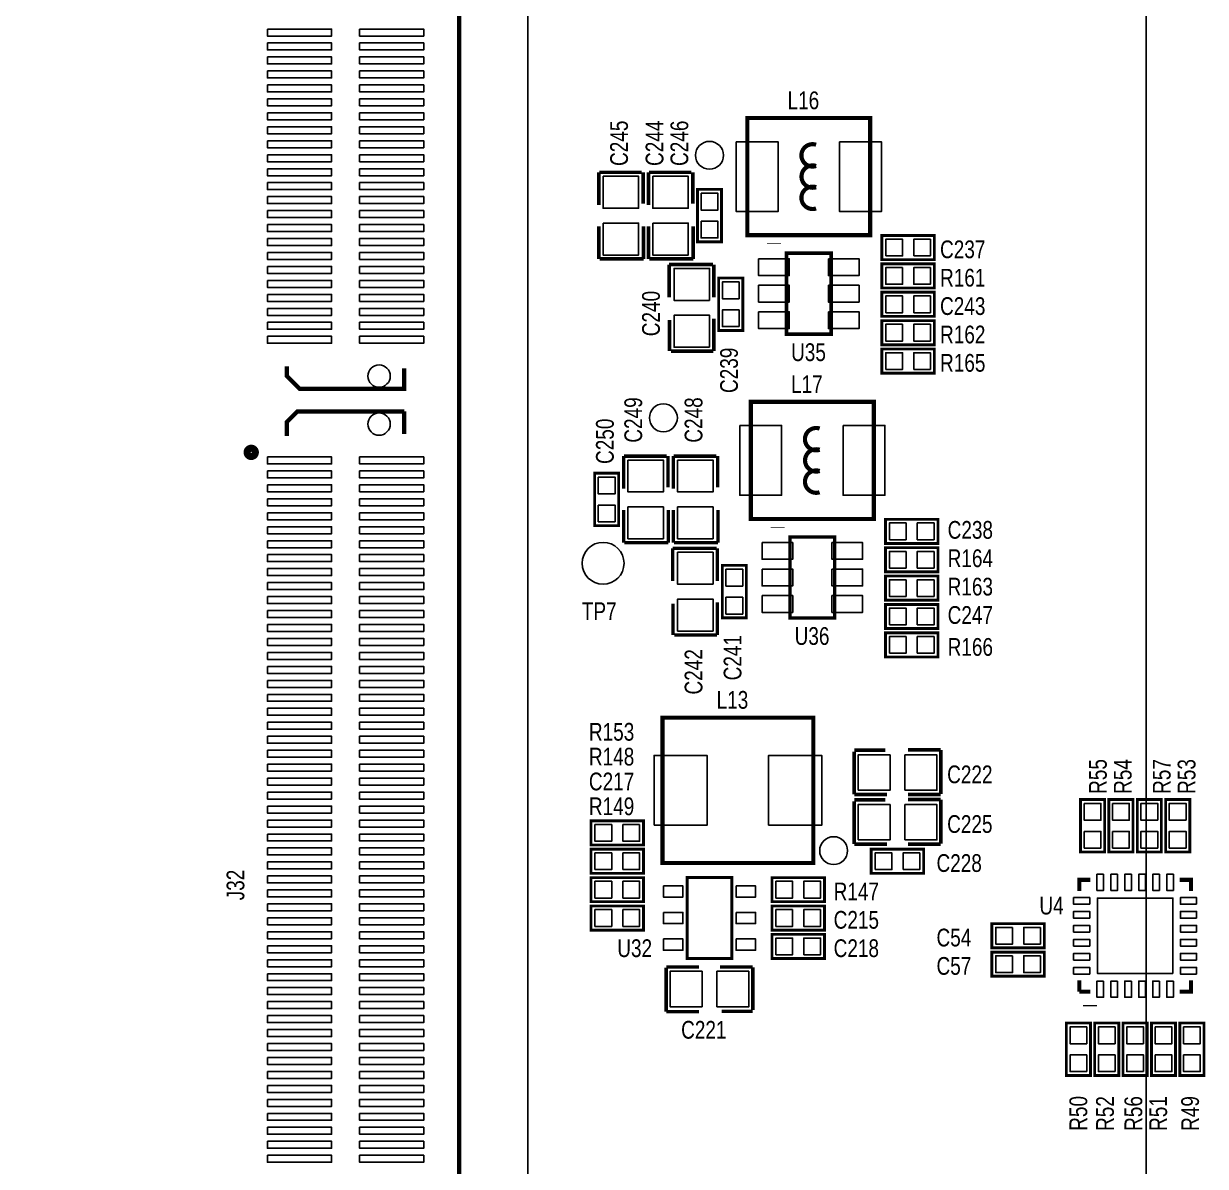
# Model space of a CAD drawing. Extents: x -92 to 135, y -31 to 116.
# Drawn here: x 61.23 to 103.54, y 9.39 to 50.3 of the extents above; entities that cross this region are included whole.
import ezdxf

# ---------------------------------------------------------------- set-up
doc = ezdxf.new("R2010")
doc.units = 0
for name, color, linetype in [('PG_SILKSCREEN_TOP', 5, 'CONTINUOUS'), ('PIN_TOP', 6, 'CONTINUOUS'), ('RD_SILKSCREEN_TOP', 7, 'CONTINUOUS')]:
    doc.layers.add(name, color=color, linetype=linetype)

msp = doc.modelspace()

# ---------------------------------------------------------------- linework, layer by layer
at = {"layer": 'PG_SILKSCREEN_TOP'}
for points, const_width in [([(-3.17754, -3.17754), (76.8223, -3.17754), (76.8223, 76.8223), (-3.17754, 76.8223)], 0.1524), ([(87.145368, 46.922944), (91.545156, 46.922944), (91.545156, 42.7228), (87.145368, 42.7228)], 0.150114), ([(86.221062, 44.365672), (86.221062, 42.486072), (85.357462, 42.486072), (85.357462, 44.365672)], 0.1016), ([(91.961462, 42.714672), (93.841062, 42.714672), (93.841062, 41.851072), (91.961462, 41.851072)], 0.1016), ([(90.145362, 42.081958), (90.145362, 39.181786), (88.545162, 39.181786), (88.545162, 42.081958)], 0.124968), ([(93.841062, 40.835072), (91.961462, 40.835072), (91.961462, 41.698672), (93.841062, 41.698672)], 0.1016), ([(86.119462, 39.311072), (86.119462, 41.190672), (86.983062, 41.190672), (86.983062, 39.311072)], 0.1016), ([(91.961462, 40.682672), (93.841062, 40.682672), (93.841062, 39.819072), (91.961462, 39.819072)], 0.1016), ([(93.841062, 38.803072), (91.961462, 38.803072), (91.961462, 39.666672), (93.841062, 39.666672)], 0.1016), ([(91.961462, 38.650672), (93.841062, 38.650672), (93.841062, 37.787072), (91.961462, 37.787072)], 0.1016), ([(87.272368, 36.762944), (91.672156, 36.762944), (91.672156, 32.5628), (87.272368, 32.5628)], 0.150114), ([(82.538062, 34.205672), (82.538062, 32.326072), (81.674462, 32.326072), (81.674462, 34.205672)], 0.1016), ([(92.088462, 32.554672), (93.968062, 32.554926), (93.968062, 31.691072), (92.088462, 31.691072)], 0.1016), ([(90.272362, 31.921958), (90.272362, 29.021786), (88.672162, 29.021786), (88.672162, 31.921958)], 0.124968), ([(93.968062, 30.675072), (92.088462, 30.675072), (92.088462, 31.538672), (93.968062, 31.538672)], 0.1016), ([(86.246462, 29.024072), (86.246462, 30.903672), (87.110062, 30.903672), (87.110062, 29.024072)], 0.1016), ([(93.968062, 29.659072), (92.088462, 29.659072), (92.088462, 30.522672), (93.968062, 30.522672)], 0.1016), ([(92.088462, 29.506672), (93.968062, 29.506672), (93.968062, 28.643072), (92.088462, 28.643072)], 0.1016), ([(92.088462, 28.490672), (93.968062, 28.490672), (93.968062, 27.627072), (92.088462, 27.627072)], 0.1016), ([(84.105242, 25.451816), (89.505282, 25.451816), (89.505282, 20.251928), (84.105242, 20.251928)], 0.150114), ([(99.937062, 22.521672), (99.937062, 20.642072), (99.073462, 20.642072), (99.073462, 22.521672)], 0.1016), ([(100.953062, 22.521672), (100.953062, 20.642072), (100.089462, 20.642072), (100.089462, 22.521672)], 0.1016), ([(101.105462, 20.642072), (101.105462, 22.521672), (101.969062, 22.521672), (101.969062, 20.642072)], 0.1016), ([(102.121462, 20.642072), (102.121462, 22.521672), (102.985062, 22.521672), (102.985062, 20.642072)], 0.1016), ([(83.427062, 20.896072), (81.547462, 20.896072), (81.547462, 21.759672), (83.427062, 21.759672)], 0.1016), ([(81.547462, 20.743926), (83.427062, 20.743926), (83.427062, 19.880072), (81.547462, 19.880326)], 0.1016), ([(91.580462, 20.743672), (93.460062, 20.743672), (93.460062, 19.880072), (91.580462, 19.880072)], 0.1016), ([(81.547462, 19.727672), (83.427062, 19.727672), (83.427062, 18.864072), (81.547462, 18.864072)], 0.1016), ([(86.589362, 19.729704), (86.589362, 16.829786), (84.989162, 16.829786), (84.989162, 19.729704)], 0.100076), ([(88.024208, 19.727672), (89.904062, 19.727672), (89.904062, 18.864072), (88.024462, 18.863818)], 0.1016), ([(81.547462, 18.711672), (83.427062, 18.711672), (83.427062, 17.848072), (81.547462, 17.848072)], 0.1016), ([(89.904062, 17.848072), (88.024462, 17.848072), (88.024462, 18.711672), (89.904062, 18.711672)], 0.1016), ([(97.778062, 17.213072), (95.898462, 17.213072), (95.898462, 18.076672), (97.778062, 18.076672)], 0.1016), ([(88.024462, 17.695672), (89.904062, 17.695672), (89.904062, 16.832072), (88.024462, 16.832072)], 0.1016), ([(97.778062, 16.197072), (95.898462, 16.197072), (95.898462, 17.060672), (97.778062, 17.060672)], 0.1016), ([(98.565462, 12.641072), (98.565462, 14.520672), (99.429062, 14.520672), (99.429062, 12.641072)], 0.1016), ([(99.581462, 12.641072), (99.581462, 14.520672), (100.445062, 14.520672), (100.445062, 12.641072)], 0.1016), ([(100.597462, 12.641072), (100.597462, 14.520672), (101.461062, 14.520672), (101.461062, 12.641072)], 0.1016), ([(102.477062, 14.520672), (102.477062, 12.641072), (101.613462, 12.641072), (101.613462, 14.520672)], 0.1016), ([(103.493062, 14.520672), (103.493062, 12.641072), (102.629462, 12.641072), (102.629462, 14.520672)], 0.1016)]:
    msp.add_lwpolyline(points, close=True, dxfattribs=dict(at, const_width=const_width))
for points in [[(101.429566, 71.526908), (101.429566, -5.948172), (94.203266, -5.948172)], [(86.50478, -5.948172), (79.27975, -5.948172), (79.27975, 71.326756)]]:
    msp.add_lwpolyline(points, dxfattribs=at)
at = {"layer": 'PG_SILKSCREEN_TOP', "const_width": 0.150114}
for points in [[(89.605358, 45.962824, 1.382264), (89.605358, 45.202856)], [(89.605358, 45.202856, 1.373689), (89.605358, 44.442888)], [(89.605358, 44.442888, 1.382264), (89.605358, 43.68292)], [(89.732358, 35.802824, 1.382264), (89.732358, 35.042856)], [(89.732358, 35.042856, 1.373689), (89.732358, 34.282888)], [(89.732358, 34.282888, 1.382264), (89.732358, 33.52292)]]:
    msp.add_lwpolyline(points, format="xyb", dxfattribs=at)
at = {"layer": 'PG_SILKSCREEN_TOP'}
for points, const_width in [([(81.826862, 44.975272), (81.826862, 43.806872)], 0.127), ([(83.363562, 44.975272), (81.839562, 44.975272)], 0.127), ([(83.414362, 43.857672), (83.414362, 44.975272)], 0.127), ([(83.604862, 44.975272), (83.604862, 43.806872)], 0.127), ([(85.141562, 44.975272), (83.617562, 44.975272)], 0.127), ([(85.192362, 43.857672), (85.192362, 44.975272)], 0.127), ([(81.826862, 41.876472), (81.826862, 43.044872)], 0.127), ([(83.427062, 43.044872), (83.427062, 41.876472)], 0.127), ([(83.604862, 41.876472), (83.604862, 43.044872)], 0.127), ([(85.205062, 43.044872), (85.205062, 41.876472)], 0.127), ([(88.100662, 42.435272), (88.100662, 42.409872)], 0.500126), ([(83.427062, 41.876472), (81.852262, 41.876472)], 0.127), ([(85.205062, 41.876472), (83.630262, 41.876472)], 0.127), ([(84.341462, 41.673272), (85.916262, 41.673272)], 0.127), ([(84.341462, 40.504872), (84.341462, 41.673272)], 0.127), ([(85.941662, 41.673272), (85.941662, 40.504872)], 0.127), ([(85.941662, 38.574472), (85.941662, 39.742872)], 0.127), ([(84.354416, 39.692072), (84.354162, 38.574472)], 0.127), ([(84.404962, 38.574472), (85.928962, 38.574472)], 0.127), ([(74.858372, 37.95776), (74.858372, 37.227256), (71.1073, 37.227256), (70.658228, 37.676328), (70.658228, 38.03396)], 0.1524), ([(74.858118, 36.417504), (71.032878, 36.417504), (70.657974, 36.0426), (70.657974, 35.5346)], 0.1524), ([(74.858118, 36.417504), (74.858118, 35.6108)], 0.1524), ([(82.715862, 34.815272), (82.715862, 33.646872)], 0.127), ([(84.252562, 34.815272), (82.728562, 34.815272)], 0.127), ([(84.303362, 33.697672), (84.303362, 34.815272)], 0.127), ([(84.493862, 34.815272), (84.493862, 33.646872)], 0.127), ([(86.030562, 34.815272), (84.506562, 34.815272)], 0.127), ([(86.081362, 33.697672), (86.081362, 34.815272)], 0.127), ([(82.715862, 31.716472), (82.715862, 32.884872)], 0.127), ([(84.316062, 32.884872), (84.316062, 31.716472)], 0.127), ([(84.493862, 31.716472), (84.493862, 32.884872)], 0.127), ([(86.094062, 32.884872), (86.094062, 31.716472)], 0.127), ([(88.227662, 32.275272), (88.227662, 32.249872)], 0.500126), ([(84.316062, 31.716472), (82.741262, 31.716472)], 0.127), ([(86.094062, 31.716472), (84.519262, 31.716472)], 0.127), ([(84.468462, 30.344872), (84.468462, 31.513272)], 0.127), ([(84.468462, 31.513272), (86.043262, 31.513272)], 0.127), ([(86.068662, 31.513272), (86.068662, 30.344872)], 0.127), ([(86.068662, 28.414472), (86.068662, 29.582872)], 0.127), ([(84.481162, 29.532072), (84.481162, 28.414472)], 0.127), ([(84.531962, 28.414472), (86.055962, 28.414472)], 0.127), ([(92.088462, 24.286972), (90.970862, 24.286972)], 0.127), ([(90.970862, 24.236172), (90.970862, 22.712172)], 0.127), ([(92.901262, 24.299672), (94.069662, 24.299672)], 0.127), ([(94.069662, 24.299672), (94.069662, 22.724872)], 0.127), ([(90.970862, 22.699472), (92.139262, 22.699472)], 0.127), ([(92.088462, 22.508972), (90.970862, 22.508972)], 0.127), ([(90.970862, 22.458172), (90.970862, 20.934172)], 0.127), ([(94.069662, 22.699472), (92.901262, 22.699472)], 0.127), ([(92.901262, 22.521672), (94.069662, 22.521672)], 0.127), ([(94.069662, 22.521672), (94.069662, 20.946872)], 0.127), ([(90.970862, 20.921472), (92.139262, 20.921472)], 0.127), ([(94.069662, 20.921472), (92.901262, 20.921472)], 0.127), ([(84.48929, 19.845782), (84.499196, 19.845782)], 0.499872), ([(99.029266, 19.244818), (99.029266, 19.644868), (99.429316, 19.644868)], 0.150114), ([(102.629208, 19.644868), (103.029258, 19.644868), (103.029258, 19.244818)], 0.150114), ([(84.239862, 16.527272), (85.408262, 16.527272)], 0.127), ([(84.239862, 14.927072), (84.239862, 16.501872)], 0.127), ([(87.338662, 16.527272), (86.170262, 16.527272)], 0.127), ([(87.338662, 14.990572), (87.338662, 16.514572)], 0.127), ([(99.029266, 15.644876), (99.029266, 16.054832)], 0.150114), ([(103.029258, 16.054832), (103.029258, 15.644876), (102.629208, 15.644876)], 0.150114), ([(99.429316, 15.644876), (99.029266, 15.644876)], 0.150114), ([(99.40925, 15.164816), (99.40925, 15.124938)], 0.500126), ([(85.408262, 14.927072), (84.239862, 14.927072)], 0.127), ([(86.221062, 14.939772), (87.338662, 14.939772)], 0.127)]:
    msp.add_lwpolyline(points, dxfattribs=dict(at, const_width=const_width))
at = {"layer": 'PG_SILKSCREEN_TOP', "const_width": 0.254}
msp.add_lwpolyline([(69.527928, 34.9504, 1), (69.231764, 34.9504, 1)], format="xyb", close=True, dxfattribs=at)
at = {"layer": 'PIN_TOP'}
for points in [[(69.958331, 50.106072), (72.258301, 50.106072), (72.258301, 49.856136), (69.958331, 49.856136)], [(73.258299, 50.106072), (75.558269, 50.106072), (75.558269, 49.856136), (73.258299, 49.856136)], [(69.958331, 49.6062), (72.258301, 49.6062), (72.258301, 49.356264), (69.958331, 49.356264)], [(73.258299, 49.6062), (75.558269, 49.6062), (75.558269, 49.356264), (73.258299, 49.356264)], [(69.958331, 49.106074), (72.258301, 49.106074), (72.258301, 48.856138), (69.958331, 48.856138)], [(73.258299, 49.106074), (75.558269, 49.106074), (75.558269, 48.856138), (73.258299, 48.856138)], [(69.958331, 48.606202), (72.258301, 48.606202), (72.258301, 48.356266), (69.958331, 48.356266)], [(73.258299, 48.606202), (75.558269, 48.606202), (75.558269, 48.356266), (73.258299, 48.356266)], [(69.958331, 48.106076), (72.258301, 48.106076), (72.258301, 47.85614), (69.958331, 47.85614)], [(73.258299, 48.106076), (75.558269, 48.106076), (75.558269, 47.85614), (73.258299, 47.85614)], [(69.958331, 47.606204), (72.258301, 47.606204), (72.258301, 47.356268), (69.958331, 47.356268)], [(73.258299, 47.606204), (75.558269, 47.606204), (75.558269, 47.356268), (73.258299, 47.356268)], [(69.958331, 47.106078), (72.258301, 47.106078), (72.258301, 46.856142), (69.958331, 46.856142)], [(73.258299, 47.106078), (75.558269, 47.106078), (75.558269, 46.856142), (73.258299, 46.856142)], [(69.958331, 46.606206), (72.258301, 46.606206), (72.258301, 46.35627), (69.958331, 46.35627)], [(73.258299, 46.606206), (75.558269, 46.606206), (75.558269, 46.35627), (73.258299, 46.35627)], [(69.958331, 46.10608), (72.258301, 46.10608), (72.258301, 45.856144), (69.958331, 45.856144)], [(73.258299, 46.10608), (75.558269, 46.10608), (75.558269, 45.856144), (73.258299, 45.856144)], [(86.745064, 46.072806), (88.245188, 46.072806), (88.245188, 43.572938), (86.745064, 43.572938)], [(90.445336, 46.072806), (91.94546, 46.072806), (91.94546, 43.572938), (90.445336, 43.572938)], [(69.958331, 45.606208), (72.258301, 45.606208), (72.258301, 45.356272), (69.958331, 45.356272)], [(73.258299, 45.606208), (75.558269, 45.606208), (75.558269, 45.356272), (73.258299, 45.356272)], [(69.958331, 45.106082), (72.258301, 45.106082), (72.258301, 44.856146), (69.958331, 44.856146)], [(73.258299, 45.106082), (75.558269, 45.106082), (75.558269, 44.856146), (73.258299, 44.856146)], [(69.958331, 44.60621), (72.258301, 44.60621), (72.258301, 44.356274), (69.958331, 44.356274)], [(73.258299, 44.60621), (75.558269, 44.60621), (75.558269, 44.356274), (73.258299, 44.356274)], [(81.979262, 44.835572), (83.249262, 44.835572), (83.249262, 43.692572), (81.979262, 43.692572)], [(83.757262, 44.835572), (85.027262, 44.835572), (85.027262, 43.692572), (83.757262, 43.692572)], [(69.958331, 44.106084), (72.258301, 44.106084), (72.258301, 43.856148), (69.958331, 43.856148)], [(73.258299, 44.106084), (75.558269, 44.106084), (75.558269, 43.856148), (73.258299, 43.856148)], [(85.489288, 44.225718), (86.089236, 44.225718), (86.089236, 43.62577), (85.489288, 43.62577)], [(69.958331, 43.606212), (72.258301, 43.606212), (72.258301, 43.356276), (69.958331, 43.356276)], [(73.258299, 43.606212), (75.558269, 43.606212), (75.558269, 43.356276), (73.258299, 43.356276)], [(81.979262, 43.159172), (83.249262, 43.159172), (83.249262, 42.016172), (81.979262, 42.016172)], [(83.757262, 43.159172), (85.027262, 43.159172), (85.027262, 42.016172), (83.757262, 42.016172)], [(85.489288, 43.225974), (86.089236, 43.225974), (86.089236, 42.626026), (85.489288, 42.626026)], [(69.958331, 43.106086), (72.258301, 43.106086), (72.258301, 42.85615), (69.958331, 42.85615)], [(73.258299, 43.106086), (75.558269, 43.106086), (75.558269, 42.85615), (73.258299, 42.85615)], [(69.958331, 42.606214), (72.258301, 42.606214), (72.258301, 42.356278), (69.958331, 42.356278)], [(73.258299, 42.606214), (75.558269, 42.606214), (75.558269, 42.356278), (73.258299, 42.356278)], [(92.101416, 41.982898), (92.101416, 42.582846), (92.701364, 42.582846), (92.701364, 41.982898)], [(93.10116, 41.982898), (93.10116, 42.582846), (93.701108, 42.582846), (93.701108, 41.982898)], [(69.958331, 42.106088), (72.258301, 42.106088), (72.258301, 41.856152), (69.958331, 41.856152)], [(73.258299, 42.106088), (75.558269, 42.106088), (75.558269, 41.856152), (73.258299, 41.856152)], [(69.958331, 41.606216), (72.258301, 41.606216), (72.258301, 41.35628), (69.958331, 41.35628)], [(73.258299, 41.606216), (75.558269, 41.606216), (75.558269, 41.35628), (73.258299, 41.35628)], [(85.789262, 40.390572), (84.519262, 40.390572), (84.519262, 41.533572), (85.789262, 41.533572)], [(87.545291, 41.881806), (88.645365, 41.881806), (88.645365, 41.281858), (87.545291, 41.281858)], [(90.045159, 41.881806), (91.145233, 41.881806), (91.145233, 41.281858), (90.045159, 41.281858)], [(92.701364, 41.566846), (92.701364, 40.966898), (92.101416, 40.966898), (92.101416, 41.566846)], [(93.701108, 41.566846), (93.701108, 40.966898), (93.10116, 40.966898), (93.10116, 41.566846)], [(69.958331, 41.10609), (72.258301, 41.10609), (72.258301, 40.856154), (69.958331, 40.856154)], [(73.258299, 41.10609), (75.558269, 41.10609), (75.558269, 40.856154), (73.258299, 40.856154)], [(86.851236, 40.45077), (86.251288, 40.45077), (86.251288, 41.050718), (86.851236, 41.050718)], [(87.545291, 40.931846), (88.645365, 40.931846), (88.645365, 40.331898), (87.545291, 40.331898)], [(90.045159, 40.931846), (91.145233, 40.931846), (91.145233, 40.331898), (90.045159, 40.331898)], [(69.958331, 40.606218), (72.258301, 40.606218), (72.258301, 40.356282), (69.958331, 40.356282)], [(73.258299, 40.606218), (75.558269, 40.606218), (75.558269, 40.356282), (73.258299, 40.356282)], [(92.101416, 39.950898), (92.101416, 40.550846), (92.701364, 40.550846), (92.701364, 39.950898)], [(93.10116, 39.950898), (93.10116, 40.550846), (93.701108, 40.550846), (93.701108, 39.950898)], [(69.958331, 40.106092), (72.258301, 40.106092), (72.258301, 39.856156), (69.958331, 39.856156)], [(73.258299, 40.106092), (75.558269, 40.106092), (75.558269, 39.856156), (73.258299, 39.856156)], [(85.789262, 38.714172), (84.519262, 38.714172), (84.519262, 39.857172), (85.789262, 39.857172)], [(86.851236, 39.451026), (86.251288, 39.451026), (86.251288, 40.050974), (86.851236, 40.050974)], [(87.545291, 39.981886), (88.645365, 39.981886), (88.645365, 39.381938), (87.545291, 39.381938)], [(90.045159, 39.981886), (91.145233, 39.981886), (91.145233, 39.381938), (90.045159, 39.381938)], [(69.958331, 39.60622), (72.258301, 39.60622), (72.258301, 39.356284), (69.958331, 39.356284)], [(73.258299, 39.60622), (75.558269, 39.60622), (75.558269, 39.356284), (73.258299, 39.356284)], [(92.701364, 39.534846), (92.701364, 38.934898), (92.101416, 38.934898), (92.101416, 39.534846)], [(93.701108, 39.534846), (93.701108, 38.934898), (93.10116, 38.934898), (93.10116, 39.534846)], [(69.958331, 39.106348), (72.258301, 39.106348), (72.258301, 38.856412), (69.958331, 38.856412)], [(73.258299, 39.106348), (75.558269, 39.106348), (75.558269, 38.856412), (73.258299, 38.856412)], [(92.101416, 37.918898), (92.101416, 38.518846), (92.701364, 38.518846), (92.701364, 37.918898)], [(93.10116, 37.918898), (93.10116, 38.518846), (93.701108, 38.518846), (93.701108, 37.918898)], [(86.872064, 35.912806), (88.372188, 35.912806), (88.372188, 33.412938), (86.872064, 33.412938)], [(90.572336, 35.912806), (92.07246, 35.912806), (92.07246, 33.412938), (90.572336, 33.412938)], [(69.958077, 34.788348), (72.258047, 34.788348), (72.258047, 34.538412), (69.958077, 34.538412)], [(73.258045, 34.788348), (75.558015, 34.788348), (75.558015, 34.538412), (73.258045, 34.538412)], [(69.958077, 34.288476), (72.258047, 34.288476), (72.258047, 34.03854), (69.958077, 34.03854)], [(73.258045, 34.288476), (75.558015, 34.288476), (75.558015, 34.03854), (73.258045, 34.03854)], [(82.868262, 34.675572), (84.138262, 34.675572), (84.138262, 33.532572), (82.868262, 33.532572)], [(84.646262, 34.675572), (85.916262, 34.675572), (85.916262, 33.532572), (84.646262, 33.532572)], [(81.806288, 34.065718), (82.406236, 34.065718), (82.406236, 33.46577), (81.806288, 33.46577)], [(69.958077, 33.788604), (72.258047, 33.788604), (72.258047, 33.538668), (69.958077, 33.538668)], [(73.258045, 33.788604), (75.558015, 33.788604), (75.558015, 33.538668), (73.258045, 33.538668)], [(69.958077, 33.288478), (72.258047, 33.288478), (72.258047, 33.038542), (69.958077, 33.038542)], [(73.258045, 33.288478), (75.558015, 33.288478), (75.558015, 33.038542), (73.258045, 33.038542)], [(81.806288, 33.065974), (82.406236, 33.065974), (82.406236, 32.466026), (81.806288, 32.466026)], [(69.958077, 32.788606), (72.258047, 32.788606), (72.258047, 32.53867), (69.958077, 32.53867)], [(73.258045, 32.788606), (75.558015, 32.788606), (75.558015, 32.53867), (73.258045, 32.53867)], [(82.868262, 32.999172), (84.138262, 32.999172), (84.138262, 31.856172), (82.868262, 31.856172)], [(84.646262, 32.999172), (85.916262, 32.999172), (85.916262, 31.856172), (84.646262, 31.856172)], [(69.958077, 32.28848), (72.258047, 32.28848), (72.258047, 32.038544), (69.958077, 32.038544)], [(73.258045, 32.28848), (75.558015, 32.28848), (75.558015, 32.038544), (73.258045, 32.038544)], [(92.228416, 31.822898), (92.228416, 32.422846), (92.828364, 32.422846), (92.828364, 31.822898)], [(93.22816, 31.822898), (93.22816, 32.422846), (93.828108, 32.422846), (93.828108, 31.822898)], [(69.958077, 31.788608), (72.258047, 31.788608), (72.258047, 31.538672), (69.958077, 31.538672)], [(73.258045, 31.788608), (75.558015, 31.788608), (75.558015, 31.538672), (73.258045, 31.538672)], [(85.916262, 30.230572), (84.646262, 30.230572), (84.646262, 31.373572), (85.916262, 31.373572)], [(87.672291, 31.721806), (88.772365, 31.721806), (88.772365, 31.121858), (87.672291, 31.121858)], [(90.172159, 31.721806), (91.272233, 31.721806), (91.272233, 31.121858), (90.172159, 31.121858)], [(92.828364, 31.406846), (92.828364, 30.806898), (92.228416, 30.806898), (92.228416, 31.406846)], [(93.828108, 31.406846), (93.828108, 30.806898), (93.22816, 30.806898), (93.22816, 31.406846)], [(69.958077, 31.288482), (72.258047, 31.288482), (72.258047, 31.038546), (69.958077, 31.038546)], [(73.258045, 31.288482), (75.558015, 31.288482), (75.558015, 31.038546), (73.258045, 31.038546)], [(69.958077, 30.78861), (72.258047, 30.78861), (72.258047, 30.538674), (69.958077, 30.538674)], [(73.258045, 30.78861), (75.558015, 30.78861), (75.558015, 30.538674), (73.258045, 30.538674)], [(86.978236, 30.16377), (86.378288, 30.16377), (86.378288, 30.763718), (86.978236, 30.763718)], [(87.672291, 30.771846), (88.772365, 30.771846), (88.772365, 30.171898), (87.672291, 30.171898)], [(90.172159, 30.771846), (91.272233, 30.771846), (91.272233, 30.171898), (90.172159, 30.171898)], [(69.958077, 30.288484), (72.258047, 30.288484), (72.258047, 30.038548), (69.958077, 30.038548)], [(73.258045, 30.288484), (75.558015, 30.288484), (75.558015, 30.038548), (73.258045, 30.038548)], [(92.828364, 30.390846), (92.828364, 29.790898), (92.228416, 29.790898), (92.228416, 30.390846)], [(93.828108, 30.390846), (93.828108, 29.790898), (93.22816, 29.790898), (93.22816, 30.390846)], [(69.958077, 29.788612), (72.258047, 29.788612), (72.258047, 29.538676), (69.958077, 29.538676)], [(73.258045, 29.788612), (75.558015, 29.788612), (75.558015, 29.538676), (73.258045, 29.538676)], [(85.916262, 28.554172), (84.646262, 28.554172), (84.646262, 29.697172), (85.916262, 29.697172)], [(86.978236, 29.164026), (86.378288, 29.164026), (86.378288, 29.763974), (86.978236, 29.763974)], [(87.672291, 29.821886), (88.772365, 29.821886), (88.772365, 29.221938), (87.672291, 29.221938)], [(90.172159, 29.821886), (91.272233, 29.821886), (91.272233, 29.221938), (90.172159, 29.221938)], [(69.958077, 29.288486), (72.258047, 29.288486), (72.258047, 29.03855), (69.958077, 29.03855)], [(73.258045, 29.288486), (75.558015, 29.288486), (75.558015, 29.03855), (73.258045, 29.03855)], [(92.228416, 28.774898), (92.228416, 29.374846), (92.828364, 29.374846), (92.828364, 28.774898)], [(93.22816, 28.774898), (93.22816, 29.374846), (93.828108, 29.374846), (93.828108, 28.774898)], [(69.958077, 28.788614), (72.258047, 28.788614), (72.258047, 28.538678), (69.958077, 28.538678)], [(73.258045, 28.788614), (75.558015, 28.788614), (75.558015, 28.538678), (73.258045, 28.538678)], [(92.228416, 27.758898), (92.228416, 28.358846), (92.828364, 28.358846), (92.828364, 27.758898)], [(93.22816, 27.758898), (93.22816, 28.358846), (93.828108, 28.358846), (93.828108, 27.758898)], [(69.958077, 28.288488), (72.258047, 28.288488), (72.258047, 28.038552), (69.958077, 28.038552)], [(73.258045, 28.288488), (75.558015, 28.288488), (75.558015, 28.038552), (73.258045, 28.038552)], [(69.958077, 27.788616), (72.258047, 27.788616), (72.258047, 27.53868), (69.958077, 27.53868)], [(73.258045, 27.788616), (75.558015, 27.788616), (75.558015, 27.53868), (73.258045, 27.53868)], [(69.958077, 27.28849), (72.258047, 27.28849), (72.258047, 27.038554), (69.958077, 27.038554)], [(73.258045, 27.28849), (75.558015, 27.28849), (75.558015, 27.038554), (73.258045, 27.038554)], [(69.958077, 26.788618), (72.258047, 26.788618), (72.258047, 26.538682), (69.958077, 26.538682)], [(73.258045, 26.788618), (75.558015, 26.788618), (75.558015, 26.538682), (73.258045, 26.538682)], [(69.958077, 26.288492), (72.258047, 26.288492), (72.258047, 26.038556), (69.958077, 26.038556)], [(73.258045, 26.288492), (75.558015, 26.288492), (75.558015, 26.038556), (73.258045, 26.038556)], [(69.958077, 25.78862), (72.258047, 25.78862), (72.258047, 25.538684), (69.958077, 25.538684)], [(73.258045, 25.78862), (75.558015, 25.78862), (75.558015, 25.538684), (73.258045, 25.538684)], [(69.958077, 25.288494), (72.258047, 25.288494), (72.258047, 25.038558), (69.958077, 25.038558)], [(73.258045, 25.288494), (75.558015, 25.288494), (75.558015, 25.038558), (73.258045, 25.038558)], [(69.958077, 24.788622), (72.258047, 24.788622), (72.258047, 24.538686), (69.958077, 24.538686)], [(73.258045, 24.788622), (75.558015, 24.788622), (75.558015, 24.538686), (73.258045, 24.538686)], [(69.958077, 24.288496), (72.258047, 24.288496), (72.258047, 24.03856), (69.958077, 24.03856)], [(73.258045, 24.288496), (75.558015, 24.288496), (75.558015, 24.03856), (73.258045, 24.03856)], [(91.110562, 22.851872), (91.110562, 24.121872), (92.253562, 24.121872), (92.253562, 22.851872)], [(92.786962, 22.851872), (92.786962, 24.121872), (93.929962, 24.121872), (93.929962, 22.851872)], [(69.958077, 23.788624), (72.258047, 23.788624), (72.258047, 23.538688), (69.958077, 23.538688)], [(73.258045, 23.788624), (75.558015, 23.788624), (75.558015, 23.538688), (73.258045, 23.538688)], [(83.805268, 21.601684), (83.805268, 24.101806), (85.705188, 24.101806), (85.705188, 21.601684)], [(87.905336, 21.601684), (87.905336, 24.101806), (89.805256, 24.101806), (89.805256, 21.601684)], [(69.958077, 23.288498), (72.258047, 23.288498), (72.258047, 23.038562), (69.958077, 23.038562)], [(73.258045, 23.288498), (75.558015, 23.288498), (75.558015, 23.038562), (73.258045, 23.038562)], [(69.958077, 22.788626), (72.258047, 22.788626), (72.258047, 22.53869), (69.958077, 22.53869)], [(73.258045, 22.788626), (75.558015, 22.788626), (75.558015, 22.53869), (73.258045, 22.53869)], [(69.958077, 22.2885), (72.258047, 22.2885), (72.258047, 22.038564), (69.958077, 22.038564)], [(73.258045, 22.2885), (75.558015, 22.2885), (75.558015, 22.038564), (73.258045, 22.038564)], [(91.110562, 21.073872), (91.110562, 22.343872), (92.253562, 22.343872), (92.253562, 21.073872)], [(92.786962, 21.073872), (92.786962, 22.343872), (93.929962, 22.343872), (93.929962, 21.073872)], [(99.205288, 22.381718), (99.805236, 22.381718), (99.805236, 21.78177), (99.205288, 21.78177)], [(100.221288, 22.381718), (100.821236, 22.381718), (100.821236, 21.78177), (100.221288, 21.78177)], [(101.837236, 21.78177), (101.237288, 21.78177), (101.237288, 22.381718), (101.837236, 22.381718)], [(102.853236, 21.78177), (102.253288, 21.78177), (102.253288, 22.381718), (102.853236, 22.381718)], [(69.958077, 21.788628), (72.258047, 21.788628), (72.258047, 21.538692), (69.958077, 21.538692)], [(73.258045, 21.788628), (75.558015, 21.788628), (75.558015, 21.538692), (73.258045, 21.538692)], [(82.287364, 21.627846), (82.287364, 21.027898), (81.687416, 21.027898), (81.687416, 21.627846)], [(83.287108, 21.627846), (83.287108, 21.027898), (82.68716, 21.027898), (82.68716, 21.627846)], [(69.958077, 21.288502), (72.258047, 21.288502), (72.258047, 21.038566), (69.958077, 21.038566)], [(73.258045, 21.288502), (75.558015, 21.288502), (75.558015, 21.038566), (73.258045, 21.038566)], [(99.205288, 21.381974), (99.805236, 21.381974), (99.805236, 20.782026), (99.205288, 20.782026)], [(100.221288, 21.381974), (100.821236, 21.381974), (100.821236, 20.782026), (100.221288, 20.782026)], [(101.837236, 20.782026), (101.237288, 20.782026), (101.237288, 21.381974), (101.837236, 21.381974)], [(102.853236, 20.782026), (102.253288, 20.782026), (102.253288, 21.381974), (102.853236, 21.381974)], [(69.958077, 20.78863), (72.258047, 20.78863), (72.258047, 20.538694), (69.958077, 20.538694)], [(73.258045, 20.78863), (75.558015, 20.78863), (75.558015, 20.538694), (73.258045, 20.538694)], [(81.687416, 20.011898), (81.687416, 20.611846), (82.287364, 20.611846), (82.287364, 20.011898)], [(82.68716, 20.011898), (82.68716, 20.611846), (83.287108, 20.611846), (83.287108, 20.011898)], [(91.720416, 20.011898), (91.720416, 20.611846), (92.320364, 20.611846), (92.320364, 20.011898)], [(92.72016, 20.011898), (92.72016, 20.611846), (93.320108, 20.611846), (93.320108, 20.011898)], [(69.958077, 20.288504), (72.258047, 20.288504), (72.258047, 20.038568), (69.958077, 20.038568)], [(73.258045, 20.288504), (75.558015, 20.288504), (75.558015, 20.038568), (73.258045, 20.038568)], [(69.958077, 19.788632), (72.258047, 19.788632), (72.258047, 19.538696), (69.958077, 19.538696)], [(73.258045, 19.788632), (75.558015, 19.788632), (75.558015, 19.538696), (73.258045, 19.538696)], [(81.687416, 18.995898), (81.687416, 19.595846), (82.287364, 19.595846), (82.287364, 18.995898)], [(82.68716, 18.995898), (82.68716, 19.595846), (83.287108, 19.595846), (83.287108, 18.995898)], [(88.164416, 18.995898), (88.164416, 19.595846), (88.764364, 19.595846), (88.764364, 18.995898)], [(89.16416, 18.995898), (89.16416, 19.595846), (89.764108, 19.595846), (89.764108, 18.995898)], [(99.899343, 19.847433), (99.899343, 19.267551), (99.659313, 19.267551), (99.659313, 19.847433)], [(100.399215, 19.847433), (100.399215, 19.267551), (100.159185, 19.267551), (100.159185, 19.847433)], [(100.899341, 19.847433), (100.899341, 19.267551), (100.659311, 19.267551), (100.659311, 19.847433)], [(101.399213, 19.847433), (101.399213, 19.267551), (101.159183, 19.267551), (101.159183, 19.847433)], [(101.899339, 19.847433), (101.899339, 19.267551), (101.659309, 19.267551), (101.659309, 19.847433)], [(102.399211, 19.847433), (102.399211, 19.267551), (102.159181, 19.267551), (102.159181, 19.847433)], [(69.958077, 19.288506), (72.258047, 19.288506), (72.258047, 19.03857), (69.958077, 19.03857)], [(73.258045, 19.288506), (75.558015, 19.288506), (75.558015, 19.03857), (73.258045, 19.03857)], [(84.139278, 19.429857), (84.839302, 19.429857), (84.839302, 19.029807), (84.139278, 19.029807)], [(86.739222, 19.429857), (87.439246, 19.429857), (87.439246, 19.029807), (86.739222, 19.029807)], [(69.958077, 18.788634), (72.258047, 18.788634), (72.258047, 18.538698), (69.958077, 18.538698)], [(73.258045, 18.788634), (75.558015, 18.788634), (75.558015, 18.538698), (73.258045, 18.538698)], [(99.406583, 18.774791), (98.826701, 18.774791), (98.826701, 19.014821), (99.406583, 19.014821)], [(102.379272, 16.294862), (99.679252, 16.294862), (99.679252, 18.994882), (102.379272, 18.994882)], [(103.231823, 18.774791), (102.651941, 18.774791), (102.651941, 19.014821), (103.231823, 19.014821)], [(69.958077, 18.288508), (72.258047, 18.288508), (72.258047, 18.038572), (69.958077, 18.038572)], [(73.258045, 18.288508), (75.558015, 18.288508), (75.558015, 18.038572), (73.258045, 18.038572)], [(81.687416, 17.979898), (81.687416, 18.579846), (82.287364, 18.579846), (82.287364, 17.979898)], [(82.68716, 17.979898), (82.68716, 18.579846), (83.287108, 18.579846), (83.287108, 17.979898)], [(84.139278, 18.479897), (84.839302, 18.479897), (84.839302, 18.079847), (84.139278, 18.079847)], [(86.739222, 18.479897), (87.439246, 18.479897), (87.439246, 18.079847), (86.739222, 18.079847)], [(88.764364, 18.579846), (88.764364, 17.979898), (88.164416, 17.979898), (88.164416, 18.579846)], [(89.764108, 18.579846), (89.764108, 17.979898), (89.16416, 17.979898), (89.16416, 18.579846)], [(99.406583, 18.274919), (98.826701, 18.274919), (98.826701, 18.514949), (99.406583, 18.514949)], [(103.231823, 18.274919), (102.651941, 18.274919), (102.651941, 18.514949), (103.231823, 18.514949)], [(69.958077, 17.788636), (72.258047, 17.788636), (72.258047, 17.5387), (69.958077, 17.5387)], [(73.258045, 17.788636), (75.558015, 17.788636), (75.558015, 17.5387), (73.258045, 17.5387)], [(96.638364, 17.944846), (96.638364, 17.344898), (96.038416, 17.344898), (96.038416, 17.944846)], [(97.638108, 17.944846), (97.638108, 17.344898), (97.03816, 17.344898), (97.03816, 17.944846)], [(99.406583, 17.774793), (98.826701, 17.774793), (98.826701, 18.014823), (99.406583, 18.014823)], [(103.231823, 17.774793), (102.651941, 17.774793), (102.651941, 18.014823), (103.231823, 18.014823)], [(84.139278, 17.529937), (84.839302, 17.529937), (84.839302, 17.129887), (84.139278, 17.129887)], [(86.739222, 17.529937), (87.439246, 17.529937), (87.439246, 17.129887), (86.739222, 17.129887)], [(88.164416, 16.963898), (88.164416, 17.563846), (88.764364, 17.563846), (88.764364, 16.963898)], [(89.16416, 16.963898), (89.16416, 17.563846), (89.764108, 17.563846), (89.764108, 16.963898)], [(99.406583, 17.274921), (98.826701, 17.274921), (98.826701, 17.514951), (99.406583, 17.514951)], [(103.231823, 17.274921), (102.651941, 17.274921), (102.651941, 17.514951), (103.231823, 17.514951)], [(69.958077, 17.28851), (72.258047, 17.28851), (72.258047, 17.038574), (69.958077, 17.038574)], [(73.258045, 17.28851), (75.558015, 17.28851), (75.558015, 17.038574), (73.258045, 17.038574)], [(96.638364, 16.928846), (96.638364, 16.328898), (96.038416, 16.328898), (96.038416, 16.928846)], [(97.638108, 16.928846), (97.638108, 16.328898), (97.03816, 16.328898), (97.03816, 16.928846)], [(99.406583, 16.774795), (98.826701, 16.774795), (98.826701, 17.014825), (99.406583, 17.014825)], [(103.231823, 16.774795), (102.651941, 16.774795), (102.651941, 17.014825), (103.231823, 17.014825)], [(69.958077, 16.788638), (72.258047, 16.788638), (72.258047, 16.538702), (69.958077, 16.538702)], [(73.258045, 16.788638), (75.558015, 16.788638), (75.558015, 16.538702), (73.258045, 16.538702)], [(99.406583, 16.274923), (98.826701, 16.274923), (98.826701, 16.514953), (99.406583, 16.514953)], [(103.231823, 16.274923), (102.651941, 16.274923), (102.651941, 16.514953), (103.231823, 16.514953)], [(69.958077, 16.288512), (72.258047, 16.288512), (72.258047, 16.038576), (69.958077, 16.038576)], [(73.258045, 16.288512), (75.558015, 16.288512), (75.558015, 16.038576), (73.258045, 16.038576)], [(85.522562, 16.374872), (85.522562, 15.104872), (84.379562, 15.104872), (84.379562, 16.374872)], [(87.198962, 16.374872), (87.198962, 15.104872), (86.055962, 15.104872), (86.055962, 16.374872)], [(69.958077, 15.78864), (72.258047, 15.78864), (72.258047, 15.538704), (69.958077, 15.538704)], [(73.258045, 15.78864), (75.558015, 15.78864), (75.558015, 15.538704), (73.258045, 15.538704)], [(99.899343, 16.022193), (99.899343, 15.442311), (99.659313, 15.442311), (99.659313, 16.022193)], [(100.399215, 16.022193), (100.399215, 15.442311), (100.159185, 15.442311), (100.159185, 16.022193)], [(100.899341, 16.022193), (100.899341, 15.442311), (100.659311, 15.442311), (100.659311, 16.022193)], [(101.399213, 16.022193), (101.399213, 15.442311), (101.159183, 15.442311), (101.159183, 16.022193)], [(101.899339, 16.022193), (101.899339, 15.442311), (101.659309, 15.442311), (101.659309, 16.022193)], [(102.399211, 16.022193), (102.399211, 15.442311), (102.159181, 15.442311), (102.159181, 16.022193)], [(69.958077, 15.288514), (72.258047, 15.288514), (72.258047, 15.038578), (69.958077, 15.038578)], [(73.258045, 15.288514), (75.558015, 15.288514), (75.558015, 15.038578), (73.258045, 15.038578)], [(69.958077, 14.788642), (72.258047, 14.788642), (72.258047, 14.538706), (69.958077, 14.538706)], [(73.258045, 14.788642), (75.558015, 14.788642), (75.558015, 14.538706), (73.258045, 14.538706)], [(69.958077, 14.288516), (72.258047, 14.288516), (72.258047, 14.03858), (69.958077, 14.03858)], [(73.258045, 14.288516), (75.558015, 14.288516), (75.558015, 14.03858), (73.258045, 14.03858)], [(99.297236, 13.78077), (98.697288, 13.78077), (98.697288, 14.380718), (99.297236, 14.380718)], [(100.313236, 13.78077), (99.713288, 13.78077), (99.713288, 14.380718), (100.313236, 14.380718)], [(101.329236, 13.78077), (100.729288, 13.78077), (100.729288, 14.380718), (101.329236, 14.380718)], [(101.745288, 14.380718), (102.345236, 14.380718), (102.345236, 13.78077), (101.745288, 13.78077)], [(102.761288, 14.380718), (103.361236, 14.380718), (103.361236, 13.78077), (102.761288, 13.78077)], [(69.958077, 13.788644), (72.258047, 13.788644), (72.258047, 13.538708), (69.958077, 13.538708)], [(73.258045, 13.788644), (75.558015, 13.788644), (75.558015, 13.538708), (73.258045, 13.538708)], [(69.958077, 13.288518), (72.258047, 13.288518), (72.258047, 13.038582), (69.958077, 13.038582)], [(73.258045, 13.288518), (75.558015, 13.288518), (75.558015, 13.038582), (73.258045, 13.038582)], [(99.297236, 12.781026), (98.697288, 12.781026), (98.697288, 13.380974), (99.297236, 13.380974)], [(100.313236, 12.781026), (99.713288, 12.781026), (99.713288, 13.380974), (100.313236, 13.380974)], [(101.329236, 12.781026), (100.729288, 12.781026), (100.729288, 13.380974), (101.329236, 13.380974)], [(101.745288, 13.380974), (102.345236, 13.380974), (102.345236, 12.781026), (101.745288, 12.781026)], [(102.761288, 13.380974), (103.361236, 13.380974), (103.361236, 12.781026), (102.761288, 12.781026)], [(69.958077, 12.788646), (72.258047, 12.788646), (72.258047, 12.53871), (69.958077, 12.53871)], [(73.258045, 12.788646), (75.558015, 12.788646), (75.558015, 12.53871), (73.258045, 12.53871)], [(69.958077, 12.28852), (72.258047, 12.28852), (72.258047, 12.038584), (69.958077, 12.038584)], [(73.258045, 12.28852), (75.558015, 12.28852), (75.558015, 12.038584), (73.258045, 12.038584)], [(69.958077, 11.788648), (72.258047, 11.788648), (72.258047, 11.538712), (69.958077, 11.538712)], [(73.258045, 11.788648), (75.558015, 11.788648), (75.558015, 11.538712), (73.258045, 11.538712)], [(69.958077, 11.288522), (72.258047, 11.288522), (72.258047, 11.038586), (69.958077, 11.038586)], [(73.258045, 11.288522), (75.558015, 11.288522), (75.558015, 11.038586), (73.258045, 11.038586)], [(69.958077, 10.78865), (72.258047, 10.78865), (72.258047, 10.538714), (69.958077, 10.538714)], [(73.258045, 10.78865), (75.558015, 10.78865), (75.558015, 10.538714), (73.258045, 10.538714)], [(69.958077, 10.288524), (72.258047, 10.288524), (72.258047, 10.038588), (69.958077, 10.038588)], [(73.258045, 10.288524), (75.558015, 10.288524), (75.558015, 10.038588), (73.258045, 10.038588)], [(69.958077, 9.788652), (72.258047, 9.788652), (72.258047, 9.538716), (69.958077, 9.538716)], [(73.258045, 9.788652), (75.558015, 9.788652), (75.558015, 9.538716), (73.258045, 9.538716)]]:
    msp.add_lwpolyline(points, close=True, dxfattribs=at)
for centre, radius in [((85.789262, 45.584872), 0.499999), ((73.958196, 37.681154), 0.40005), ((84.138262, 36.186872), 0.499999), ((73.957942, 35.963606), 0.40005), ((81.979262, 30.979872), 0.750062), ((90.234262, 20.692872), 0.499999)]:
    msp.add_circle(centre, radius, dxfattribs=at)

# ---------------------------------------------------------------- texts
at = {"layer": 'RD_SILKSCREEN_TOP', "width": 0.8}
for s, p in [('L16', (88.583262, 47.235872)), ('C237', (94.044262, 41.901872)), ('R161', (94.044262, 40.885872)), ('C243', (94.044262, 39.869872)), ('R162', (94.044262, 38.853872)), ('U35', (88.710262, 38.218872)), ('R165', (94.044262, 37.837872)), ('L17', (88.710262, 37.075872)), ('C238', (94.316042, 31.858712)), ('R164', (94.316042, 30.842712)), ('R163', (94.316042, 29.826712)), ('TP7', (81.217262, 28.947872)), ('C247', (94.316042, 28.810712)), ('U36', (88.837262, 28.058872)), ('R166', (94.316042, 27.667712)), ('L13', (86.043262, 25.772872)), ('R153', (81.471262, 24.629872)), ('R148', (81.471262, 23.740872)), ('C222', (94.298262, 23.105872)), ('C217', (81.471262, 22.851872)), ('R149', (81.471262, 21.962872)), ('C225', (94.298262, 21.327872)), ('C228', (93.917262, 19.930872)), ('R147', (90.234262, 18.914872)), ('U4', (97.600262, 18.406872)), ('C215', (90.234262, 17.898872)), ('C54', (93.917262, 17.263872)), ('U32', (82.487262, 16.882872)), ('C218', (90.234262, 16.882872)), ('C57', (93.917262, 16.247872)), ('C221', (84.773262, 13.961872))]:
    msp.add_text(s, height=0.635, dxfattribs=at).set_placement(p)
for s, p in [('C245', (82.868262, 45.203872)), ('C244', (84.138262, 45.203872)), ('C246', (85.027262, 45.203872)), ('C240', (84.011262, 39.107872)), ('C239', (86.805262, 37.075872)), ('C249', (83.376262, 35.297872)), ('C248', (85.535262, 35.297872)), ('C250', (82.360262, 34.535872)), ('C241', (86.932262, 26.788872)), ('C242', (85.535262, 26.280872)), ('R55', (100.013262, 22.724872)), ('R54', (100.902262, 22.724872)), ('R57', (102.299262, 22.724872)), ('R53', (103.188262, 22.724872)), ('J32', (69.133212, 18.914872)), ('R50', (99.312984, 10.663936)), ('R52', (100.267262, 10.659872)), ('R56', (101.283262, 10.659872)), ('R51', (102.172262, 10.659872)), ('R49', (103.315262, 10.659872))]:
    msp.add_text(s, height=0.635, rotation=90, dxfattribs=at).set_placement(p)

doc.saveas('drawing.dxf')
